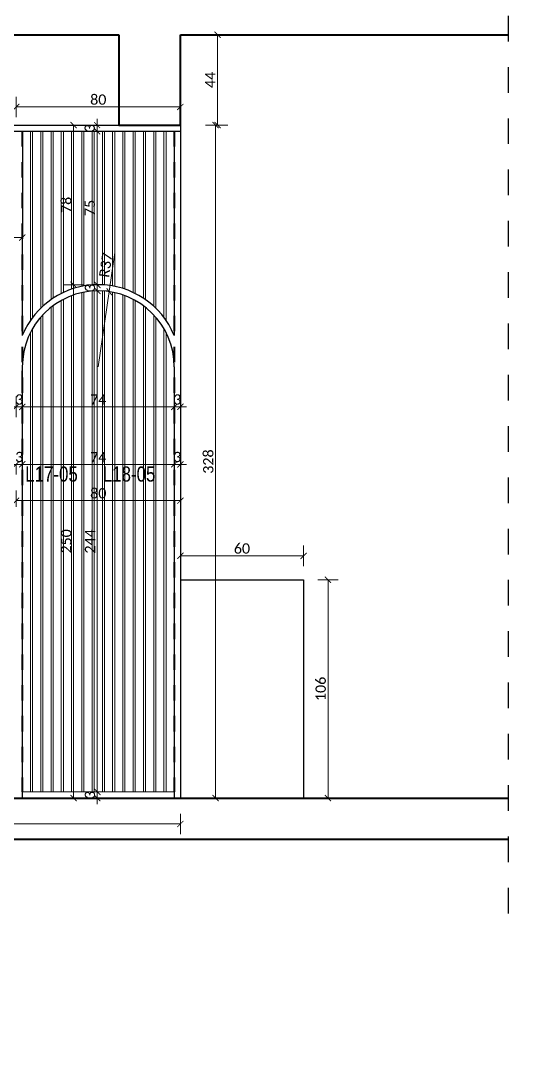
# Model space of a CAD drawing. Header units: centimetres. Extents: x -26724 to 60145, y -23645 to 6771.
# Drawn here: x -2200 to -1954, y 256 to 765 of the extents above; entities that cross this region are included whole.
import ezdxf

# ---------------------------------------------------------------- set-up
doc = ezdxf.new("R2010")
doc.units = ezdxf.units.CM
doc.linetypes.add('DALEKOVOD_VN', pattern=[5, 2.5, -2.5])
for name, color, linetype, lineweight in [('2.IZGLED', 7, 'Continuous', 13), ('4.KOTE', 88, 'Continuous', 15), ('zid', 7, 'Continuous', 40)]:
    doc.layers.add(name, color=color, linetype=linetype, lineweight=lineweight)
doc.layers.add('3.IZGLED 2', color=7, linetype='Continuous', lineweight=9, true_color=0x4a4a4a)
doc.layers.add('tekst', color=7, linetype='Continuous')
doc.styles.add('KOTE', font='arial.ttf', dxfattribs={"width": 0.8})
doc.styles.get("Standard").update_dxf_attribs({"font": 'calibri.ttf'})
doc.dimstyles.new('ja 1 30 izgledi zidova', dxfattribs={"dimtxt": 5, "dimasz": 3, "dimexe": 5, "dimexo": 5, "dimgap": 1, "dimtad": 1, "dimdec": 0, "dimtxsty": 'Standard', "dimblk": 'ARCHTICK', "dimcen": 2.5, "dimclrd": 256, "dimclrt": 7, "dimadec": 0, "dimazin": 0, "dimtfac": 1, "dimtdec": 0, "dimtix": 1, "dimtmove": 1, "dimatfit": 3, "dimldrblk": 'ARCHTICK', "dimfxl": 5, "dimfxlon": 1, "dimlwd": 0, "dimlwe": 9, "dimarcsym": 0})
doc.dimstyles.new('ja 1 50', dxfattribs={"dimtxt": 10, "dimasz": 5, "dimexe": 5, "dimexo": 5, "dimgap": 1, "dimtad": 1, "dimdec": 0, "dimtxsty": 'Standard', "dimblk": 'ARCHTICK', "dimcen": 2.5, "dimclrd": 256, "dimclrt": 7, "dimadec": 0, "dimazin": 0, "dimtfac": 1, "dimtdec": 0, "dimtix": 1, "dimtmove": 1, "dimatfit": 3, "dimldrblk": 'ARCHTICK', "dimfxl": 10, "dimfxlon": 1, "dimlwd": 0, "dimlwe": 9, "dimarcsym": 0})

# ---------------------------------------------------------------- blocks, each defined once
blk = doc.blocks.new('_ArchTick')
at = {"color": 0, "linetype": 'ByBlock', "const_width": 0.15}
blk.add_lwpolyline([(-0.5, -0.5), (0.5, 0.5)], dxfattribs=at)
blk = doc.blocks.new('*D476')
at = {"layer": '4.KOTE', "color": 0, "lineweight": 9, "transparency": 16777216}
for p, q in [((-2202.65, 718.13), (-2202.65, 728.13)), ((-2122.65, 718.13), (-2122.65, 728.13))]:
    blk.add_line(p, q, dxfattribs=at)
at = {"layer": '4.KOTE', "lineweight": 0, "transparency": 16777216}
blk.add_line((-2202.65, 723.13), (-2122.65, 723.13), dxfattribs=at)
at = {"layer": 'Defpoints', "color": 0, "transparency": 16777216}
for p in [(-2122.65, 723.13), (-2202.65, 711.29), (-2122.65, 711.29)]:
    blk.add_point(p, dxfattribs=at)
at = {"layer": '4.KOTE', "lineweight": 0, "transparency": 16777216, "xscale": 3, "yscale": 3, "zscale": 3, "rotation": 180}
blk.add_blockref('_ArchTick', (-2202.65, 723.13), dxfattribs=at)
at = {"layer": '4.KOTE', "lineweight": 0, "transparency": 16777216, "xscale": 3, "yscale": 3, "zscale": 3}
blk.add_blockref('_ArchTick', (-2122.65, 723.13), dxfattribs=at)
at = {"layer": '4.KOTE', "color": 7, "transparency": 16777216, "insert": (-2162.65, 726.69), "char_height": 5, "attachment_point": 5}
blk.add_mtext('80', dxfattribs=at)
blk = doc.blocks.new('*D502')
at = {"layer": '4.KOTE', "lineweight": 0, "transparency": 16777216}
for p in [(-2154.51, 652.13), (-2162.65, 596.49)]:
    blk.add_line(p, (-2157.29, 633.1), dxfattribs=at)
at = {"layer": 'Defpoints', "color": 0, "transparency": 16777216}
for p in [(-2157.29, 633.1), (-2162.65, 596.49)]:
    blk.add_point(p, dxfattribs=at)
at = {"layer": '4.KOTE', "lineweight": 0, "transparency": 16777216, "xscale": 3, "yscale": 3, "zscale": 3, "rotation": 261.6700896634152}
blk.add_blockref('_ArchTick', (-2157.29, 633.1), dxfattribs=at)
at = {"layer": '4.KOTE', "color": 7, "transparency": 16777216, "insert": (-2158.99, 646.1), "char_height": 5, "attachment_point": 5, "rotation": 81.6701}
blk.add_mtext('R37', dxfattribs=at)
blk = doc.blocks.new('*D518')
at = {"layer": '4.KOTE', "color": 0, "lineweight": 9, "transparency": 16777216}
for p, q in [((-2765.65, 661.29), (-2765.65, 654.44)), ((-2199.65, 661.29), (-2199.65, 654.44))]:
    blk.add_line(p, q, dxfattribs=at)
at = {"layer": '4.KOTE', "lineweight": 0, "transparency": 16777216}
blk.add_line((-2765.65, 659.44), (-2199.65, 659.44), dxfattribs=at)
at = {"layer": 'Defpoints', "color": 0, "transparency": 16777216}
for p in [(-2765.65, 666.29), (-2199.65, 666.29), (-2199.65, 659.44)]:
    blk.add_point(p, dxfattribs=at)
at = {"layer": '4.KOTE', "lineweight": 0, "transparency": 16777216, "xscale": 3, "yscale": 3, "zscale": 3, "rotation": 180}
blk.add_blockref('_ArchTick', (-2765.65, 659.44), dxfattribs=at)
at = {"layer": '4.KOTE', "lineweight": 0, "transparency": 16777216, "xscale": 3, "yscale": 3, "zscale": 3}
blk.add_blockref('_ArchTick', (-2199.65, 659.44), dxfattribs=at)
at = {"layer": '4.KOTE', "color": 7, "transparency": 16777216, "insert": (-2482.65, 663), "char_height": 5, "attachment_point": 5}
blk.add_mtext('566', dxfattribs=at)
blk = doc.blocks.new('*D538')
at = {"layer": '4.KOTE', "lineweight": 0, "transparency": 16777216}
for p, q in [((-2163.12, 636.38), (-2163.12, 639.38)), ((-2163.12, 636.38), (-2163.12, 633.49)), ((-2163.12, 633.49), (-2163.12, 630.49))]:
    blk.add_line(p, q, dxfattribs=at)
at = {"layer": '4.KOTE', "color": 0, "lineweight": 9, "transparency": 16777216}
for p, q in [((-2163.12, 636.38), (-2158.12, 636.38)), ((-2163.12, 633.49), (-2168.12, 633.49))]:
    blk.add_line(p, q, dxfattribs=at)
at = {"layer": 'Defpoints', "color": 0, "transparency": 16777216}
for p in [(-2165.65, 636.38), (-2163.12, 633.49), (-2162.99, 633.49)]:
    blk.add_point(p, dxfattribs=at)
at = {"layer": '4.KOTE', "lineweight": 0, "transparency": 16777216, "xscale": 3, "yscale": 3, "zscale": 3}
for p, rotation in [((-2163.12, 636.38), 270), ((-2163.12, 633.49), 90)]:
    blk.add_blockref('_ArchTick', p, dxfattribs=dict(at, rotation=rotation))
at = {"layer": '4.KOTE', "color": 7, "transparency": 16777216, "insert": (-2166.68, 634.94), "char_height": 5, "attachment_point": 5, "rotation": 90}
blk.add_mtext('3', dxfattribs=at)
blk = doc.blocks.new('*D539')
at = {"layer": '4.KOTE', "color": 0, "lineweight": 9, "transparency": 16777216}
for p, q in [((-2169.65, 636.49), (-2179.65, 636.49)), ((-2174.65, 386.29), (-2169.65, 386.29))]:
    blk.add_line(p, q, dxfattribs=at)
at = {"layer": '4.KOTE', "lineweight": 0, "transparency": 16777216}
blk.add_line((-2174.65, 636.49), (-2174.65, 386.29), dxfattribs=at)
at = {"layer": 'Defpoints', "color": 0, "transparency": 16777216}
for p in [(-2163.22, 636.49), (-2177.03, 386.29), (-2174.65, 386.29)]:
    blk.add_point(p, dxfattribs=at)
at = {"layer": '4.KOTE', "lineweight": 0, "transparency": 16777216, "xscale": 3, "yscale": 3, "zscale": 3}
for p, rotation in [((-2174.65, 636.49), 90), ((-2174.65, 386.29), 270)]:
    blk.add_blockref('_ArchTick', p, dxfattribs=dict(at, rotation=rotation))
at = {"layer": '4.KOTE', "color": 7, "transparency": 16777216, "insert": (-2178.22, 511.39), "char_height": 5, "attachment_point": 5, "rotation": 90}
blk.add_mtext('250', dxfattribs=at)
blk = doc.blocks.new('*D540')
at = {"layer": '4.KOTE', "color": 0, "lineweight": 9, "transparency": 16777216}
for p, q in [((-2202.65, 528.17), (-2202.65, 536.25)), ((-2122.65, 528.17), (-2122.65, 536.25))]:
    blk.add_line(p, q, dxfattribs=at)
at = {"layer": '4.KOTE', "lineweight": 0, "transparency": 16777216}
blk.add_line((-2122.65, 531.25), (-2202.65, 531.25), dxfattribs=at)
at = {"layer": 'Defpoints', "color": 0, "transparency": 16777216}
for p in [(-2202.65, 531.25), (-2202.65, 523.17), (-2122.65, 523.17)]:
    blk.add_point(p, dxfattribs=at)
at = {"layer": '4.KOTE', "lineweight": 0, "transparency": 16777216, "xscale": 3, "yscale": 3, "zscale": 3, "rotation": 180}
blk.add_blockref('_ArchTick', (-2202.65, 531.25), dxfattribs=at)
at = {"layer": '4.KOTE', "lineweight": 0, "transparency": 16777216, "xscale": 3, "yscale": 3, "zscale": 3}
blk.add_blockref('_ArchTick', (-2122.65, 531.25), dxfattribs=at)
at = {"layer": '4.KOTE', "color": 7, "transparency": 16777216, "insert": (-2162.65, 534.81), "char_height": 5, "attachment_point": 5}
blk.add_mtext('80', dxfattribs=at)
blk = doc.blocks.new('*D541')
at = {"layer": '4.KOTE', "color": 0, "lineweight": 9, "transparency": 16777216}
for p, q in [((-2163.58, 714.29), (-2168.22, 714.29)), ((-2164.23, 711.29), (-2168.22, 711.29))]:
    blk.add_line(p, q, dxfattribs=at)
at = {"layer": '4.KOTE', "lineweight": 0, "transparency": 16777216}
for p, q in [((-2163.22, 714.29), (-2163.22, 717.29)), ((-2163.22, 714.29), (-2163.22, 711.29)), ((-2163.22, 711.29), (-2163.22, 708.29))]:
    blk.add_line(p, q, dxfattribs=at)
at = {"layer": 'Defpoints', "color": 0, "transparency": 16777216}
for p in [(-2161.14, 714.29, -13.5), (-2163.22, 711.29), (-2161.08, 711.29, -16.39)]:
    blk.add_point(p, dxfattribs=at)
at = {"layer": '4.KOTE', "lineweight": 0, "transparency": 16777216, "xscale": 3, "yscale": 3, "zscale": 3}
for p, rotation in [((-2163.22, 714.29), 270), ((-2163.22, 711.29), 90)]:
    blk.add_blockref('_ArchTick', p, dxfattribs=dict(at, rotation=rotation))
at = {"layer": '4.KOTE', "color": 7, "transparency": 16777216, "insert": (-2166.79, 712.79), "char_height": 5, "attachment_point": 5, "rotation": 90}
blk.add_mtext('3', dxfattribs=at)
blk = doc.blocks.new('*D542')
at = {"layer": '4.KOTE', "color": 0, "lineweight": 9, "transparency": 16777216}
for p, q in [((-2164.23, 711.29), (-2168.22, 711.29)), ((-2163.22, 636.49), (-2168.22, 636.49))]:
    blk.add_line(p, q, dxfattribs=at)
at = {"layer": '4.KOTE', "lineweight": 0, "transparency": 16777216}
blk.add_line((-2163.22, 711.29), (-2163.22, 636.49), dxfattribs=at)
at = {"layer": 'Defpoints', "color": 0, "transparency": 16777216}
for p in [(-2161.08, 711.29, -16.39), (-2163.22, 636.49), (-2163.12, 636.49)]:
    blk.add_point(p, dxfattribs=at)
at = {"layer": '4.KOTE', "lineweight": 0, "transparency": 16777216, "xscale": 3, "yscale": 3, "zscale": 3}
for p, rotation in [((-2163.22, 711.29), 90), ((-2163.22, 636.49), 270)]:
    blk.add_blockref('_ArchTick', p, dxfattribs=dict(at, rotation=rotation))
at = {"layer": '4.KOTE', "color": 7, "transparency": 16777216, "insert": (-2166.76, 673.89), "char_height": 5, "attachment_point": 5, "rotation": 90}
blk.add_mtext('75', dxfattribs=at)
blk = doc.blocks.new('*D543')
at = {"layer": '4.KOTE', "lineweight": 0, "transparency": 16777216}
blk.add_line((-2174.65, 636.49), (-2174.65, 714.29), dxfattribs=at)
at = {"layer": '4.KOTE', "color": 0, "lineweight": 9, "transparency": 16777216}
for p, q in [((-2173.5, 714.29), (-2169.65, 714.29)), ((-2174.65, 636.49), (-2179.65, 636.49))]:
    blk.add_line(p, q, dxfattribs=at)
at = {"layer": 'Defpoints', "color": 0, "transparency": 16777216}
for p in [(-2175.49, 714.29, -13.5), (-2174.65, 714.29), (-2172.66, 636.49)]:
    blk.add_point(p, dxfattribs=at)
at = {"layer": '4.KOTE', "lineweight": 0, "transparency": 16777216, "xscale": 3, "yscale": 3, "zscale": 3}
for p, rotation in [((-2174.65, 714.29), 90), ((-2174.65, 636.49), 270)]:
    blk.add_blockref('_ArchTick', p, dxfattribs=dict(at, rotation=rotation))
at = {"layer": '4.KOTE', "color": 7, "transparency": 16777216, "insert": (-2178.22, 675.39), "char_height": 5, "attachment_point": 5, "rotation": 90}
blk.add_mtext('78', dxfattribs=at)
blk = doc.blocks.new('*D544')
at = {"layer": '4.KOTE', "color": 0, "lineweight": 9, "transparency": 16777216}
for p, q in [((-2163.11, 633.46), (-2158.11, 633.46)), ((-2163.11, 389.29), (-2158.11, 389.29))]:
    blk.add_line(p, q, dxfattribs=at)
at = {"layer": '4.KOTE', "lineweight": 0, "transparency": 16777216}
blk.add_line((-2163.11, 633.46), (-2163.11, 389.29), dxfattribs=at)
at = {"layer": 'Defpoints', "color": 0, "transparency": 16777216}
for p in [(-2163.12, 633.46), (-2165.65, 389.29), (-2163.11, 389.29)]:
    blk.add_point(p, dxfattribs=at)
at = {"layer": '4.KOTE', "lineweight": 0, "transparency": 16777216, "xscale": 3, "yscale": 3, "zscale": 3}
for p, rotation in [((-2163.11, 633.46), 90), ((-2163.11, 389.29), 270)]:
    blk.add_blockref('_ArchTick', p, dxfattribs=dict(at, rotation=rotation))
at = {"layer": '4.KOTE', "color": 7, "transparency": 16777216, "insert": (-2166.65, 511.38), "char_height": 5, "attachment_point": 5, "rotation": 90}
blk.add_mtext('244', dxfattribs=at)
blk = doc.blocks.new('*D545')
at = {"layer": '4.KOTE', "lineweight": 0, "transparency": 16777216}
for p, q in [((-2163.11, 389.29), (-2163.11, 392.29)), ((-2163.11, 389.29), (-2163.11, 386.29)), ((-2163.11, 386.29), (-2163.11, 383.29))]:
    blk.add_line(p, q, dxfattribs=at)
at = {"layer": '4.KOTE', "color": 0, "lineweight": 9, "transparency": 16777216}
for p, q in [((-2163.11, 389.29), (-2158.11, 389.29)), ((-2161.38, 386.29), (-2168.11, 386.29))]:
    blk.add_line(p, q, dxfattribs=at)
at = {"layer": 'Defpoints', "color": 0, "transparency": 16777216}
for p in [(-2165.65, 389.29), (-2163.11, 386.29), (-2156.38, 386.29)]:
    blk.add_point(p, dxfattribs=at)
at = {"layer": '4.KOTE', "lineweight": 0, "transparency": 16777216, "xscale": 3, "yscale": 3, "zscale": 3}
for p, rotation in [((-2163.11, 389.29), 270), ((-2163.11, 386.29), 90)]:
    blk.add_blockref('_ArchTick', p, dxfattribs=dict(at, rotation=rotation))
at = {"layer": '4.KOTE', "color": 7, "transparency": 16777216, "insert": (-2166.68, 387.79), "char_height": 5, "attachment_point": 5, "rotation": 90}
blk.add_mtext('3', dxfattribs=at)
blk = doc.blocks.new('*D546')
at = {"layer": '4.KOTE', "lineweight": 0, "transparency": 16777216}
for p, q in [((-2202.65, 548.94), (-2205.65, 548.94)), ((-2202.65, 548.94), (-2199.65, 548.94)), ((-2199.65, 548.94), (-2196.65, 548.94))]:
    blk.add_line(p, q, dxfattribs=at)
at = {"layer": '4.KOTE', "color": 0, "lineweight": 9, "transparency": 16777216}
for p, q in [((-2202.65, 548.94), (-2202.65, 543.94)), ((-2199.65, 548.94), (-2199.65, 543.94))]:
    blk.add_line(p, q, dxfattribs=at)
at = {"layer": 'Defpoints', "color": 0, "transparency": 16777216}
for p in [(-2202.65, 551.27), (-2199.65, 551.27), (-2199.65, 548.94)]:
    blk.add_point(p, dxfattribs=at)
at = {"layer": '4.KOTE', "lineweight": 0, "transparency": 16777216, "xscale": 3, "yscale": 3, "zscale": 3}
blk.add_blockref('_ArchTick', (-2202.65, 548.94), dxfattribs=at)
at = {"layer": '4.KOTE', "lineweight": 0, "transparency": 16777216, "xscale": 3, "yscale": 3, "zscale": 3, "rotation": 180}
blk.add_blockref('_ArchTick', (-2199.65, 548.94), dxfattribs=at)
at = {"layer": '4.KOTE', "color": 7, "transparency": 16777216, "insert": (-2201.15, 552.5), "char_height": 5, "attachment_point": 5}
blk.add_mtext('3', dxfattribs=at)
blk = doc.blocks.new('*D547')
at = {"layer": '4.KOTE', "color": 0, "lineweight": 9, "transparency": 16777216}
for p, q in [((-2199.65, 548.94), (-2199.65, 543.94)), ((-2125.65, 548.94), (-2125.65, 543.94))]:
    blk.add_line(p, q, dxfattribs=at)
at = {"layer": '4.KOTE', "lineweight": 0, "transparency": 16777216}
blk.add_line((-2199.65, 548.94), (-2125.65, 548.94), dxfattribs=at)
at = {"layer": 'Defpoints', "color": 0, "transparency": 16777216}
for p in [(-2199.65, 551.27), (-2125.65, 548.94), (-2125.65, 548.94)]:
    blk.add_point(p, dxfattribs=at)
at = {"layer": '4.KOTE', "lineweight": 0, "transparency": 16777216, "xscale": 3, "yscale": 3, "zscale": 3, "rotation": 180}
blk.add_blockref('_ArchTick', (-2199.65, 548.94), dxfattribs=at)
at = {"layer": '4.KOTE', "lineweight": 0, "transparency": 16777216, "xscale": 3, "yscale": 3, "zscale": 3}
blk.add_blockref('_ArchTick', (-2125.65, 548.94), dxfattribs=at)
at = {"layer": '4.KOTE', "color": 7, "transparency": 16777216, "insert": (-2162.65, 552.45), "char_height": 5, "attachment_point": 5}
blk.add_mtext('74', dxfattribs=at)
blk = doc.blocks.new('*D548')
at = {"layer": '4.KOTE', "lineweight": 0, "transparency": 16777216}
for p, q in [((-2125.65, 548.94), (-2128.65, 548.94)), ((-2125.65, 548.94), (-2122.65, 548.94)), ((-2122.65, 548.94), (-2119.65, 548.94))]:
    blk.add_line(p, q, dxfattribs=at)
at = {"layer": '4.KOTE', "color": 0, "lineweight": 9, "transparency": 16777216}
for p, q in [((-2125.65, 548.94), (-2125.65, 543.94)), ((-2122.65, 548.94), (-2122.65, 543.94))]:
    blk.add_line(p, q, dxfattribs=at)
at = {"layer": 'Defpoints', "color": 0, "transparency": 16777216}
for p in [(-2125.65, 548.94), (-2122.65, 548.94), (-2122.65, 548.94)]:
    blk.add_point(p, dxfattribs=at)
at = {"layer": '4.KOTE', "lineweight": 0, "transparency": 16777216, "xscale": 3, "yscale": 3, "zscale": 3}
blk.add_blockref('_ArchTick', (-2125.65, 548.94), dxfattribs=at)
at = {"layer": '4.KOTE', "lineweight": 0, "transparency": 16777216, "xscale": 3, "yscale": 3, "zscale": 3, "rotation": 180}
blk.add_blockref('_ArchTick', (-2122.65, 548.94), dxfattribs=at)
at = {"layer": '4.KOTE', "color": 7, "transparency": 16777216, "insert": (-2124.15, 552.5), "char_height": 5, "attachment_point": 5}
blk.add_mtext('3', dxfattribs=at)
blk = doc.blocks.new('*D549')
at = {"layer": '4.KOTE', "color": 0, "lineweight": 9, "transparency": 16777216}
for p, q in [((-2104.57, 714.29), (-2110.48, 714.29)), ((-2100.48, 386.29), (-2110.48, 386.29))]:
    blk.add_line(p, q, dxfattribs=at)
at = {"layer": '4.KOTE', "lineweight": 0, "transparency": 16777216}
blk.add_line((-2105.48, 714.29), (-2105.48, 386.29), dxfattribs=at)
at = {"layer": 'Defpoints', "color": 0, "transparency": 16777216}
for p in [(-2100.59, 714.29, -13.5), (-2105.48, 386.29), (-2094.84, 386.29)]:
    blk.add_point(p, dxfattribs=at)
at = {"layer": '4.KOTE', "lineweight": 0, "transparency": 16777216, "xscale": 3, "yscale": 3, "zscale": 3}
for p, rotation in [((-2105.48, 714.29), 90), ((-2105.48, 386.29), 270)]:
    blk.add_blockref('_ArchTick', p, dxfattribs=dict(at, rotation=rotation))
at = {"layer": '4.KOTE', "color": 7, "transparency": 16777216, "insert": (-2109.04, 550.29), "char_height": 5, "attachment_point": 5, "rotation": 90}
blk.add_mtext('328', dxfattribs=at)
blk = doc.blocks.new('*D559')
at = {"layer": '4.KOTE', "color": 0, "lineweight": 9, "transparency": 16777216}
for p, q in [((-2202.65, 581.97), (-2202.65, 571.97)), ((-2199.65, 581.97), (-2199.65, 571.97))]:
    blk.add_line(p, q, dxfattribs=at)
at = {"layer": '4.KOTE', "lineweight": 0, "transparency": 16777216}
for p, q in [((-2202.65, 576.97), (-2205.65, 576.97)), ((-2202.65, 576.97), (-2199.65, 576.97)), ((-2199.65, 576.97), (-2196.65, 576.97))]:
    blk.add_line(p, q, dxfattribs=at)
at = {"layer": 'Defpoints', "color": 0, "transparency": 16777216}
for p in [(-2202.65, 591.29), (-2199.65, 591.29), (-2199.65, 576.97)]:
    blk.add_point(p, dxfattribs=at)
at = {"layer": '4.KOTE', "lineweight": 0, "transparency": 16777216, "xscale": 3, "yscale": 3, "zscale": 3}
blk.add_blockref('_ArchTick', (-2202.65, 576.97), dxfattribs=at)
at = {"layer": '4.KOTE', "lineweight": 0, "transparency": 16777216, "xscale": 3, "yscale": 3, "zscale": 3, "rotation": 180}
blk.add_blockref('_ArchTick', (-2199.65, 576.97), dxfattribs=at)
at = {"layer": '4.KOTE', "color": 7, "transparency": 16777216, "insert": (-2201.15, 580.53), "char_height": 5, "attachment_point": 5}
blk.add_mtext('3', dxfattribs=at)
blk = doc.blocks.new('*D560')
at = {"layer": '4.KOTE', "color": 0, "lineweight": 9, "transparency": 16777216}
for p, q in [((-2199.65, 581.97), (-2199.65, 571.97)), ((-2125.65, 577.17), (-2125.65, 571.97))]:
    blk.add_line(p, q, dxfattribs=at)
at = {"layer": '4.KOTE', "lineweight": 0, "transparency": 16777216}
blk.add_line((-2199.65, 576.97), (-2125.65, 576.97), dxfattribs=at)
at = {"layer": 'Defpoints', "color": 0, "transparency": 16777216}
for p in [(-2199.65, 591.29), (-2125.65, 582.17), (-2125.65, 576.97)]:
    blk.add_point(p, dxfattribs=at)
at = {"layer": '4.KOTE', "lineweight": 0, "transparency": 16777216, "xscale": 3, "yscale": 3, "zscale": 3, "rotation": 180}
blk.add_blockref('_ArchTick', (-2199.65, 576.97), dxfattribs=at)
at = {"layer": '4.KOTE', "lineweight": 0, "transparency": 16777216, "xscale": 3, "yscale": 3, "zscale": 3}
blk.add_blockref('_ArchTick', (-2125.65, 576.97), dxfattribs=at)
at = {"layer": '4.KOTE', "color": 7, "transparency": 16777216, "insert": (-2162.65, 580.48), "char_height": 5, "attachment_point": 5}
blk.add_mtext('74', dxfattribs=at)
blk = doc.blocks.new('*D561')
at = {"layer": '4.KOTE', "lineweight": 0, "transparency": 16777216}
for p, q in [((-2125.65, 576.97), (-2128.65, 576.97)), ((-2125.65, 576.97), (-2122.65, 576.97)), ((-2122.65, 576.97), (-2119.65, 576.97))]:
    blk.add_line(p, q, dxfattribs=at)
at = {"layer": '4.KOTE', "color": 0, "lineweight": 9, "transparency": 16777216}
for p, q in [((-2125.65, 577.17), (-2125.65, 571.97)), ((-2122.65, 576.97), (-2122.65, 571.97))]:
    blk.add_line(p, q, dxfattribs=at)
at = {"layer": 'Defpoints', "color": 0, "transparency": 16777216}
for p in [(-2125.65, 582.17), (-2122.65, 581.55), (-2122.65, 576.97)]:
    blk.add_point(p, dxfattribs=at)
at = {"layer": '4.KOTE', "lineweight": 0, "transparency": 16777216, "xscale": 3, "yscale": 3, "zscale": 3}
blk.add_blockref('_ArchTick', (-2125.65, 576.97), dxfattribs=at)
at = {"layer": '4.KOTE', "lineweight": 0, "transparency": 16777216, "xscale": 3, "yscale": 3, "zscale": 3, "rotation": 180}
blk.add_blockref('_ArchTick', (-2122.65, 576.97), dxfattribs=at)
at = {"layer": '4.KOTE', "color": 7, "transparency": 16777216, "insert": (-2124.15, 580.53), "char_height": 5, "attachment_point": 5}
blk.add_mtext('3', dxfattribs=at)
blk = doc.blocks.new('*D565')
at = {"layer": '4.KOTE', "color": 0, "lineweight": 9, "transparency": 16777216}
for p, q in [((-2109.57, 758.29), (-2099.57, 758.29)), ((-2109.43, 714.29), (-2099.57, 714.29))]:
    blk.add_line(p, q, dxfattribs=at)
at = {"layer": '4.KOTE', "lineweight": 0, "transparency": 16777216}
blk.add_line((-2104.57, 758.29), (-2104.57, 714.29), dxfattribs=at)
at = {"layer": 'Defpoints', "color": 0, "transparency": 16777216}
for p in [(-2122.65, 758.29), (-2122.58, 714.29, -3.96), (-2104.57, 714.29)]:
    blk.add_point(p, dxfattribs=at)
at = {"layer": '4.KOTE', "lineweight": 0, "transparency": 16777216, "xscale": 3, "yscale": 3, "zscale": 3}
for p, rotation in [((-2104.57, 758.29), 90), ((-2104.57, 714.29), 270)]:
    blk.add_blockref('_ArchTick', p, dxfattribs=dict(at, rotation=rotation))
at = {"layer": '4.KOTE', "color": 7, "transparency": 16777216, "insert": (-2108.08, 736.29), "char_height": 5, "attachment_point": 5, "rotation": 90}
blk.add_mtext('44', dxfattribs=at)
blk = doc.blocks.new('*D567')
at = {"layer": '4.KOTE', "color": 0, "lineweight": 9, "transparency": 16777216}
for p, q in [((-2122.65, 499.34), (-2122.65, 509.34)), ((-2062.65, 499.34), (-2062.65, 509.34))]:
    blk.add_line(p, q, dxfattribs=at)
at = {"layer": '4.KOTE', "lineweight": 0, "transparency": 16777216}
blk.add_line((-2062.65, 504.34), (-2122.65, 504.34), dxfattribs=at)
at = {"layer": 'Defpoints', "color": 0, "transparency": 16777216}
for p in [(-2122.65, 504.34), (-2122.65, 492.69), (-2062.65, 492.69)]:
    blk.add_point(p, dxfattribs=at)
at = {"layer": '4.KOTE', "lineweight": 0, "transparency": 16777216, "xscale": 3, "yscale": 3, "zscale": 3, "rotation": 180}
blk.add_blockref('_ArchTick', (-2122.65, 504.34), dxfattribs=at)
at = {"layer": '4.KOTE', "lineweight": 0, "transparency": 16777216, "xscale": 3, "yscale": 3, "zscale": 3}
blk.add_blockref('_ArchTick', (-2062.65, 504.34), dxfattribs=at)
at = {"layer": '4.KOTE', "color": 7, "transparency": 16777216, "insert": (-2092.65, 507.9), "char_height": 5, "attachment_point": 5}
blk.add_mtext('60', dxfattribs=at)
blk = doc.blocks.new('*D568')
at = {"layer": '4.KOTE', "color": 0, "lineweight": 9, "transparency": 16777216}
for p, q in [((-2055.74, 492.69), (-2045.74, 492.69)), ((-2055.74, 386.29), (-2045.74, 386.29))]:
    blk.add_line(p, q, dxfattribs=at)
at = {"layer": '4.KOTE', "lineweight": 0, "transparency": 16777216}
blk.add_line((-2050.74, 492.69), (-2050.74, 386.29), dxfattribs=at)
at = {"layer": 'Defpoints', "color": 0, "transparency": 16777216}
for p in [(-2062.65, 492.69), (-2062.65, 386.29), (-2050.74, 386.29)]:
    blk.add_point(p, dxfattribs=at)
at = {"layer": '4.KOTE', "lineweight": 0, "transparency": 16777216, "xscale": 3, "yscale": 3, "zscale": 3}
for p, rotation in [((-2050.74, 492.69), 90), ((-2050.74, 386.29), 270)]:
    blk.add_blockref('_ArchTick', p, dxfattribs=dict(at, rotation=rotation))
at = {"layer": '4.KOTE', "color": 7, "transparency": 16777216, "insert": (-2054.3, 439.49), "char_height": 5, "attachment_point": 5, "rotation": 90}
blk.add_mtext('106', dxfattribs=at)
blk = doc.blocks.new('*D580')
at = {"layer": '4.KOTE', "color": 0, "lineweight": 9, "transparency": 16777216}
for p, q in [((-2845.65, 378.67), (-2845.65, 368.67)), ((-2122.65, 378.67), (-2122.65, 368.67))]:
    blk.add_line(p, q, dxfattribs=at)
at = {"layer": '4.KOTE', "lineweight": 0, "transparency": 16777216}
blk.add_line((-2122.65, 373.67), (-2845.65, 373.67), dxfattribs=at)
at = {"layer": 'Defpoints', "color": 0, "transparency": 16777216}
for p in [(-2845.65, 508.29), (-2122.65, 492.69), (-2845.65, 373.67)]:
    blk.add_point(p, dxfattribs=at)
at = {"layer": '4.KOTE', "lineweight": 0, "transparency": 16777216, "xscale": 3, "yscale": 3, "zscale": 3, "rotation": 180}
blk.add_blockref('_ArchTick', (-2845.65, 373.67), dxfattribs=at)
at = {"layer": '4.KOTE', "lineweight": 0, "transparency": 16777216, "xscale": 3, "yscale": 3, "zscale": 3}
blk.add_blockref('_ArchTick', (-2122.65, 373.67), dxfattribs=at)
at = {"layer": '4.KOTE', "color": 7, "transparency": 16777216, "insert": (-2484.15, 377.23), "char_height": 5, "attachment_point": 5}
blk.add_mtext('723', dxfattribs=at)
blk = doc.blocks.new('*D1820')
at = {"layer": '4.KOTE', "color": 0, "lineweight": 9, "transparency": 16777216}
for p, q in [((-12416.28, 713.89), (-12431.28, 713.89)), ((-12416.28, 573.89), (-12431.28, 573.89))]:
    blk.add_line(p, q, dxfattribs=at)
at = {"layer": '4.KOTE', "lineweight": 0, "transparency": 16777216}
blk.add_line((-12426.28, 713.89), (-12426.28, 573.89), dxfattribs=at)
at = {"layer": 'Defpoints', "color": 0, "transparency": 16777216}
for p in [(-12402.55, 713.89), (-12426.28, 573.89), (0, 573.89, 13.5)]:
    blk.add_point(p, dxfattribs=at)
at = {"layer": '4.KOTE', "lineweight": 0, "transparency": 16777216, "xscale": 5, "yscale": 5, "zscale": 5}
for p, rotation in [((-12426.28, 713.89), 90), ((-12426.28, 573.89), 270)]:
    blk.add_blockref('_ArchTick', p, dxfattribs=dict(at, rotation=rotation))
at = {"layer": '4.KOTE', "color": 7, "transparency": 16777216, "insert": (-12432.4, 643.89), "char_height": 10, "attachment_point": 5, "rotation": 90}
blk.add_mtext('140', dxfattribs=at)
blk = doc.blocks.new('*D2077')
at = {"layer": '4.KOTE', "color": 0, "lineweight": 9, "transparency": 16777216}
for p, q in [((-6446.34, 430.41), (-6461.34, 430.41)), ((-6454.61, 258.9), (-6451.34, 258.9))]:
    blk.add_line(p, q, dxfattribs=at)
at = {"layer": '4.KOTE', "lineweight": 0, "transparency": 16777216}
blk.add_line((-6456.34, 430.41), (-6456.34, 258.9), dxfattribs=at)
at = {"layer": 'Defpoints', "color": 0, "transparency": 16777216}
for p in [(0, 430.41, 13.5), (-6456.35, 258.9, 13.5), (-6456.34, 258.9)]:
    blk.add_point(p, dxfattribs=at)
at = {"layer": '4.KOTE', "lineweight": 0, "transparency": 16777216, "xscale": 5, "yscale": 5, "zscale": 5}
for p, rotation in [((-6456.34, 430.41), 90), ((-6456.34, 258.9), 270)]:
    blk.add_blockref('_ArchTick', p, dxfattribs=dict(at, rotation=rotation))
at = {"layer": '4.KOTE', "color": 7, "transparency": 16777216, "insert": (-6462.42, 344.65), "char_height": 10, "attachment_point": 5, "rotation": 90}
blk.add_mtext('172', dxfattribs=at)
blk = doc.blocks.new('*D2096')
at = {"layer": '4.KOTE', "color": 0, "lineweight": 9, "transparency": 16777216}
for p, q in [((-19851.49, 761.85), (-19866.49, 761.85)), ((-19854.88, 611.85), (-19866.49, 611.85))]:
    blk.add_line(p, q, dxfattribs=at)
at = {"layer": '4.KOTE', "lineweight": 0, "transparency": 16777216}
blk.add_line((-19861.49, 761.85), (-19861.49, 611.85), dxfattribs=at)
at = {"layer": 'Defpoints', "color": 0, "transparency": 16777216}
for p in [(0, 761.85, 13.5), (-19861.49, 611.85), (-19849.98, 611.85, 13.5)]:
    blk.add_point(p, dxfattribs=at)
at = {"layer": '4.KOTE', "lineweight": 0, "transparency": 16777216, "xscale": 5, "yscale": 5, "zscale": 5}
for p, rotation in [((-19861.49, 761.85), 90), ((-19861.49, 611.85), 270)]:
    blk.add_blockref('_ArchTick', p, dxfattribs=dict(at, rotation=rotation))
at = {"layer": '4.KOTE', "color": 7, "transparency": 16777216, "insert": (-19867.61, 686.85), "char_height": 10, "attachment_point": 5, "rotation": 90}
blk.add_mtext('150', dxfattribs=at)

msp = doc.modelspace()

# ---------------------------------------------------------------- linework, layer by layer
at = {"linetype": 'DALEKOVOD_VN', "ltscale": 5}
msp.add_line((-1962.96, 842.57, -13.5), (-1962.96, 326.53, -13.5), dxfattribs=at)
for p, q in [((-3022.25, 714.29, -20.37), (-2122.65, 714.29, -3.96)), ((-2122.65, 714.29), (-2122.65, 492.69)), ((-2845.65, 711.29, -17.15), (-2122.65, 711.29, -3.96)), ((-2199.56, 711.29, -5.36), (-2199.65, 611.69)), ((-2125.65, 711.29), (-2125.65, 611.69)), ((-2199.65, 596.5), (-2199.65, 386.29)), ((-2125.65, 596.5), (-2125.65, 386.29)), ((-2122.65, 492.69), (-2122.65, 386.29)), ((-2122.65, 492.69), (-2062.65, 492.69)), ((-2062.65, 492.69), (-2062.65, 386.29)), ((-2865.65, 386.29), (-2062.65, 386.29))]:
    msp.add_line(p, q)
for centre, radius, start, end in [((-2162.65, 596.49), 40, 22.3316, 157.6684), ((-2162.65, 596.49), 37, 0.0069, 179.9931), ((-2162.65, 596.49), 40, 0.0069, 0.0358), ((-2318, 592.94), 118.36, 359.2005, 0.7995)]:
    msp.add_arc(centre, radius, start, end)
at = {"layer": '2.IZGLED'}
msp.add_line((-2199.65, 389.29), (-2125.65, 389.29), dxfattribs=at)
at = {"layer": '3.IZGLED 2'}
for p, q in [((-2195.65, 711.29), (-2195.65, 619.1)), ((-2194.65, 711.29), (-2194.65, 620.49)), ((-2190.65, 711.29), (-2190.65, 625.06)), ((-2189.65, 711.29), (-2189.65, 626.01)), ((-2185.65, 711.29), (-2185.65, 629.22)), ((-2184.65, 711.29), (-2184.65, 629.9)), ((-2180.65, 711.29), (-2180.65, 632.21)), ((-2179.65, 711.29), (-2179.65, 632.7)), ((-2175.65, 711.29), (-2175.65, 634.32)), ((-2174.65, 711.29), (-2174.65, 634.65)), ((-2170.65, 711.29), (-2170.65, 635.69)), ((-2169.65, 711.29), (-2169.65, 635.88)), ((-2165.65, 711.29), (-2165.65, 636.38)), ((-2164.65, 711.29), (-2164.65, 636.44)), ((-2160.65, 711.29), (-2160.65, 636.44)), ((-2159.65, 711.29), (-2159.65, 636.38)), ((-2155.65, 711.29), (-2155.65, 635.88)), ((-2154.65, 711.29), (-2154.65, 635.69)), ((-2150.65, 711.29), (-2150.65, 634.65)), ((-2149.65, 711.29), (-2149.65, 634.32)), ((-2145.65, 711.29), (-2145.65, 632.7)), ((-2144.65, 711.29), (-2144.65, 632.21)), ((-2140.65, 711.29), (-2140.65, 629.9)), ((-2139.65, 711.29), (-2139.65, 629.22)), ((-2135.65, 711.29), (-2135.65, 626.01)), ((-2134.65, 711.29), (-2134.65, 625.06)), ((-2130.65, 711.29), (-2130.65, 620.49)), ((-2129.65, 711.29), (-2129.65, 619.1)), ((-2175.65, 631.13), (-2175.65, 389.29)), ((-2174.65, 631.49), (-2174.65, 389.29)), ((-2170.65, 632.62), (-2170.65, 389.29)), ((-2169.65, 632.83), (-2169.65, 389.29)), ((-2165.65, 633.37), (-2165.65, 389.29)), ((-2164.65, 633.44), (-2164.65, 389.29)), ((-2160.65, 633.44), (-2160.65, 389.29)), ((-2159.65, 633.37), (-2159.65, 389.29)), ((-2155.65, 632.83), (-2155.65, 389.29)), ((-2154.65, 632.62), (-2154.65, 389.29)), ((-2150.65, 631.49), (-2150.65, 389.29)), ((-2149.65, 631.13), (-2149.65, 389.29)), ((-2184.65, 626.24), (-2184.65, 389.29)), ((-2180.65, 628.82), (-2180.65, 389.29)), ((-2179.65, 629.36), (-2179.65, 389.29)), ((-2145.65, 629.36), (-2145.65, 389.29)), ((-2144.65, 628.82), (-2144.65, 389.29)), ((-2140.65, 626.24), (-2140.65, 389.29)), ((-2189.65, 621.79), (-2189.65, 389.29)), ((-2185.65, 625.48), (-2185.65, 389.29)), ((-2139.65, 625.48), (-2139.65, 389.29)), ((-2135.65, 621.79), (-2135.65, 389.29)), ((-2190.65, 620.68), (-2190.65, 389.29)), ((-2134.65, 620.68), (-2134.65, 389.29)), ((-2195.65, 613.23), (-2195.65, 389.29)), ((-2194.65, 615.07), (-2194.65, 389.29)), ((-2130.65, 615.07), (-2130.65, 389.29)), ((-2129.65, 613.23), (-2129.65, 389.29))]:
    msp.add_line(p, q, dxfattribs=at)
at = {"layer": 'zid'}
for p, q in [((-2533.15, 758.29), (-2152.65, 758.29)), ((-2122.65, 758.29), (-1962.96, 758.29)), ((-3022.25, 386.29), (-1962.96, 386.29)), ((-3022.25, 366.29), (-1962.96, 366.29))]:
    msp.add_line(p, q, dxfattribs=at)
at = {"layer": 'zid', "color": 1, "linetype": 'DALEKOVOD_VN', "ltscale": 3}
for p, q in [((-2199.65, 711.29), (-2199.65, 389.29)), ((-2125.65, 711.29), (-2125.65, 389.29))]:
    msp.add_line(p, q, dxfattribs=at)
at = {"layer": 'zid', "elevation": -27}
msp.add_lwpolyline([(-2152.65, 758.29), (-2152.65, 714.29), (-2122.65, 714.29), (-2122.65, 758.29)], dxfattribs=at)

# ---------------------------------------------------------------- texts
at = {"layer": 'tekst', "color": 1, "ltscale": 0.8, "style": 'KOTE', "width": 0.8}
for s, p in [('L17-05', (-2198.26, 540.52, 13.5)), ('L18-05', (-2160.47, 540.52, 13.5))]:
    msp.add_text(s, height=7.373, dxfattribs=at).set_placement(p)

# ---------------------------------------------------------------- dimensions: what is measured, and where the dimension line sits
at = {"layer": '4.KOTE'}
for base, p1, p2, dimstyle, picture, middle in [((-19861.49, 611.85), (0, 761.85, 13.5), (-19849.98, 611.85, 13.5), 'ja 1 50', '*D2096', (-19867.61, 686.85)), ((-2104.57, 714.29), (-2122.65, 758.29), (-2122.58, 714.29, -3.96), 'ja 1 30 izgledi zidova', '*D565', (-2108.08, 736.29)), ((-12426.28, 573.89), (-12402.55, 713.89), (0, 573.89, 13.5), 'ja 1 50', '*D1820', (-12432.4, 643.89)), ((-2174.65, 714.29), (-2172.66, 636.49), (-2175.49, 714.29, -13.5), 'ja 1 30 izgledi zidova', '*D543', (-2178.22, 675.39)), ((-2163.22, 711.29), (-2161.14, 714.29, -13.5), (-2161.08, 711.29, -16.39), 'ja 1 30 izgledi zidova', '*D541', (-2166.79, 712.79)), ((-2163.22, 636.49), (-2161.08, 711.29, -16.39), (-2163.12, 636.49), 'ja 1 30 izgledi zidova', '*D542', (-2166.76, 673.89)), ((-2105.48, 386.29), (-2100.59, 714.29, -13.5), (-2094.84, 386.29), 'ja 1 30 izgledi zidova', '*D549', (-2109.04, 550.29)), ((-2174.65, 386.29), (-2163.22, 636.49), (-2177.03, 386.29), 'ja 1 30 izgledi zidova', '*D539', (-2178.22, 511.39)), ((-2163.12, 633.49), (-2165.65, 636.38), (-2162.99, 633.49), 'ja 1 30 izgledi zidova', '*D538', (-2166.68, 634.94)), ((-2163.11, 389.29), (-2163.12, 633.46), (-2165.65, 389.29), 'ja 1 30 izgledi zidova', '*D544', (-2166.65, 511.38)), ((-2050.74, 386.29), (-2062.65, 492.69), (-2062.65, 386.29), 'ja 1 30 izgledi zidova', '*D568', (-2054.3, 439.49)), ((-6456.34, 258.9), (0, 430.41, 13.5), (-6456.35, 258.9, 13.5), 'ja 1 50', '*D2077', (-6462.42, 344.65)), ((-2163.11, 386.29), (-2165.65, 389.29), (-2156.38, 386.29), 'ja 1 30 izgledi zidova', '*D545', (-2166.68, 387.79))]:
    dim = msp.add_linear_dim(base=base, p1=p1, p2=p2, angle=90, dimstyle=dimstyle, dxfattribs=at)
    dim.commit()
    dim.dimension.update_dxf_attribs({"geometry": picture, "text_midpoint": middle})
for base, p1, p2, picture, middle in [((-2122.65, 723.13), (-2202.65, 711.29), (-2122.65, 711.29), '*D476', (-2162.65, 726.69)), ((-2199.65, 659.44), (-2765.65, 666.29), (-2199.65, 666.29), '*D518', (-2482.65, 663)), ((-2199.65, 576.97), (-2202.65, 591.29), (-2199.65, 591.29), '*D559', (-2201.15, 580.53)), ((-2125.65, 576.97), (-2199.65, 591.29), (-2125.65, 582.17), '*D560', (-2162.65, 580.48)), ((-2122.65, 576.97), (-2125.65, 582.17), (-2122.65, 581.55), '*D561', (-2124.15, 580.53)), ((-2199.65, 548.94), (-2202.65, 551.27), (-2199.65, 551.27), '*D546', (-2201.15, 552.5)), ((-2125.65, 548.94), (-2199.65, 551.27), (-2125.65, 548.94), '*D547', (-2162.65, 552.45)), ((-2122.65, 548.94), (-2125.65, 548.94), (-2122.65, 548.94), '*D548', (-2124.15, 552.5)), ((-2202.65, 531.25), (-2122.65, 523.17), (-2202.65, 523.17), '*D540', (-2162.65, 534.81)), ((-2122.65, 504.34), (-2062.65, 492.69), (-2122.65, 492.69), '*D567', (-2092.65, 507.9)), ((-2845.65, 373.67), (-2122.65, 492.69), (-2845.65, 508.29), '*D580', (-2484.15, 377.23))]:
    dim = msp.add_linear_dim(base=base, p1=p1, p2=p2, dimstyle='ja 1 30 izgledi zidova', dxfattribs=at)
    dim.commit()
    dim.dimension.update_dxf_attribs({"geometry": picture, "text_midpoint": middle})
dim = msp.add_radius_dim(center=(-2162.65, 596.49), mpoint=(-2157.29, 633.1), dimstyle='ja 1 30 izgledi zidova', dxfattribs=at)
dim.commit()
dim.dimension.update_dxf_attribs({"geometry": '*D502', "text_midpoint": (-2158.99, 646.1)})

doc.saveas('drawing.dxf')
